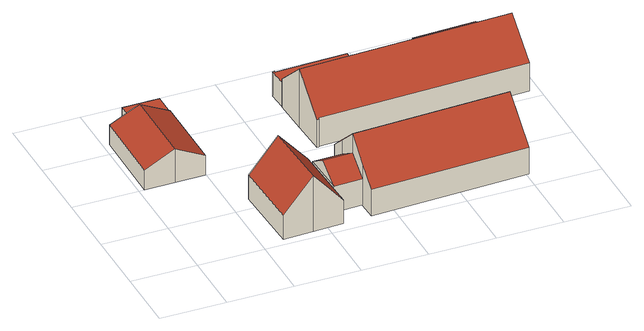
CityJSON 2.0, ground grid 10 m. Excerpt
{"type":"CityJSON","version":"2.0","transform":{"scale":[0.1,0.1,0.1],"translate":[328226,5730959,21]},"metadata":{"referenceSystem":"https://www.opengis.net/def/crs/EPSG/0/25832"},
"CityObjects":{
"building1":{"type":"Building","attributes":{"Geometrietyp2DReferenz":"3000","Gemeindeschluessel":"05170048","function":"31001_2720","roofType":"3100","measuredHeight":5.45},"address":[{"country":"Germany","locality":"Wesel","thoroughfareNumber":"15","thoroughfareName":"Böckersche Straße"}],"geometry":[{"type":"Solid","lod":"2","boundaries":[[[[0,1,2,3]],[[4,5,1,0]],[[6,7,5,4]],[[8,9,7,6]],[[10,11,9,8]],[[12,13,11,10]],[[3,2,13,12]],[[6,4,0,3,8]],[[12,10,8,3]],[[1,5,7,9,11,13,2]]]],"semantics":{"surfaces":[{"type":"WallSurface"},{"type":"RoofSurface"},{"type":"GroundSurface"}],"values":[[0,0,0,0,0,0,0,1,1,2]]}}]},
"building2":{"type":"Building","attributes":{"Geometrietyp2DReferenz":"3000","Gemeindeschluessel":"05170048","function":"31001_2463","roofType":"1000","measuredHeight":2.76},"address":[{"country":"Germany","locality":"Wesel","thoroughfareNumber":"15","thoroughfareName":"Böckersche Straße"}],"geometry":[{"type":"Solid","lod":"2","boundaries":[[[[14,15,16,17]],[[18,19,15,14]],[[20,21,19,18]],[[17,16,21,20]],[[18,14,17,20]],[[15,19,21,16]]]],"semantics":{"surfaces":[{"type":"WallSurface"},{"type":"RoofSurface"},{"type":"GroundSurface"}],"values":[[0,0,0,0,1,2]]}}]},
"building3":{"type":"Building","attributes":{"name":"Hükelshof","Geometrietyp2DReferenz":"3000","Gemeindeschluessel":"05170048","function":"31001_1210","roofType":"3100","measuredHeight":9.01},"address":[{"country":"Germany","locality":"Wesel","thoroughfareNumber":"15","thoroughfareName":"Böckersche Straße"}],"geometry":[{"type":"Solid","lod":"2","boundaries":[[[[22,23,24,25]],[[26,27,23,22]],[[28,29,27,26]],[[30,31,29,28]],[[32,33,31,30]],[[34,35,33,32]],[[36,37,35,34]],[[25,24,37,36]],[[25,36,34,32,30,22]],[[28,26,22,30]],[[23,27,29,31,33,35,37,24]]]],"semantics":{"surfaces":[{"type":"WallSurface"},{"type":"RoofSurface"},{"type":"GroundSurface"}],"values":[[0,0,0,0,0,0,0,0,1,1,2]]}}]},
"building4":{"type":"Building","attributes":{"Geometrietyp2DReferenz":"3000","Gemeindeschluessel":"05170048","function":"31001_2720","roofType":"3100","measuredHeight":6.35},"address":[{"country":"Germany","locality":"Wesel","thoroughfareNumber":"15","thoroughfareName":"Böckersche Straße"}],"geometry":[{"type":"Solid","lod":"2","boundaries":[[[[38,39,40,41]],[[42,43,39,38]],[[44,45,43,42]],[[41,40,45,44]],[[38,46,42]],[[44,47,41]],[[41,47,46,38]],[[42,46,47,44]],[[39,43,45,40]]]],"semantics":{"surfaces":[{"type":"WallSurface"},{"type":"RoofSurface"},{"type":"GroundSurface"}],"values":[[0,0,0,0,0,0,1,1,2]]}}]},
"building5":{"type":"Building","attributes":{"Geometrietyp2DReferenz":"3000","Gemeindeschluessel":"05170048","function":"31001_2720","roofType":"3100","measuredHeight":9.81},"address":[{"country":"Germany","locality":"Wesel","thoroughfareNumber":"15","thoroughfareName":"Böckersche Straße"}],"geometry":[{"type":"Solid","lod":"2","boundaries":[[[[48,49,50,51]],[[52,53,49,48]],[[54,55,53,52]],[[56,57,55,54]],[[58,59,57,56]],[[60,61,59,58]],[[62,63,61,60]],[[51,50,63,62]],[[51,62,60,58,48]],[[56,54,52,48,58]],[[49,53,55,57,59,61,63,50]]]],"semantics":{"surfaces":[{"type":"WallSurface"},{"type":"RoofSurface"},{"type":"GroundSurface"}],"values":[[0,0,0,0,0,0,0,0,1,1,2]]}}]},
"building6":{"type":"Building","attributes":{"Geometrietyp2DReferenz":"3000","Gemeindeschluessel":"05170048","function":"31001_2720","roofType":"1000","measuredHeight":3.9},"address":[{"country":"Germany","locality":"Wesel","thoroughfareNumber":"15","thoroughfareName":"Böckersche Straße"}],"geometry":[{"type":"Solid","lod":"2","boundaries":[[[[64,65,66,67]],[[68,69,65,64]],[[70,71,69,68]],[[72,73,71,70]],[[74,75,73,72]],[[67,66,75,74]],[[72,70,68,64,67,74]],[[65,69,71,73,75,66]]]],"semantics":{"surfaces":[{"type":"WallSurface"},{"type":"RoofSurface"},{"type":"GroundSurface"}],"values":[[0,0,0,0,0,0,1,2]]}}]},
"building7":{"type":"Building","attributes":{"Geometrietyp2DReferenz":"3000","Gemeindeschluessel":"05170048","function":"31001_2720","roofType":"3100","measuredHeight":9.45},"address":[{"country":"Germany","locality":"Wesel","thoroughfareNumber":"15","thoroughfareName":"Böckersche Straße"}],"geometry":[{"type":"Solid","lod":"2","boundaries":[[[[76,77,78,79]],[[80,81,77,76]],[[82,83,81,80]],[[84,85,83,82]],[[86,87,85,84]],[[88,89,87,86]],[[90,91,89,88]],[[92,93,91,90]],[[94,95,93,92]],[[96,97,95,94]],[[79,78,97,96]],[[90,88,86,84,82,80,92]],[[76,79,96,94,92,80]],[[77,81,83,85,87,89,91,93,95,97,78]]]],"semantics":{"surfaces":[{"type":"WallSurface"},{"type":"RoofSurface"},{"type":"GroundSurface"}],"values":[[0,0,0,0,0,0,0,0,0,0,0,1,1,2]]}}]},
"building8":{"type":"Building","attributes":{"Geometrietyp2DReferenz":"3000","Gemeindeschluessel":"05170048","function":"31001_2720","roofType":"2100","measuredHeight":4.32},"address":[{"country":"Germany","locality":"Wesel","thoroughfareNumber":"15","thoroughfareName":"Böckersche Straße"}],"geometry":[{"type":"Solid","lod":"2","boundaries":[[[[98,99,100,84]],[[101,102,99,98]],[[86,103,102,101]],[[84,100,103,86]],[[101,98,84,86]],[[99,102,103,100]]]],"semantics":{"surfaces":[{"type":"WallSurface"},{"type":"RoofSurface"},{"type":"GroundSurface"}],"values":[[0,0,0,0,1,2]]}}]},
"building9":{"type":"Building","attributes":{"Geometrietyp2DReferenz":"3000","Gemeindeschluessel":"05170048","function":"31001_2720","roofType":"2100","measuredHeight":4.14},"address":[{"country":"Germany","locality":"Wesel","thoroughfareNumber":"15","thoroughfareName":"Böckersche Straße"}],"geometry":[{"type":"Solid","lod":"2","boundaries":[[[[104,105,106,101]],[[107,108,105,104]],[[109,110,108,107]],[[111,112,110,109]],[[101,106,112,111]],[[109,107,104,101,111]],[[105,108,110,112,106]]]],"semantics":{"surfaces":[{"type":"WallSurface"},{"type":"RoofSurface"},{"type":"GroundSurface"}],"values":[[0,0,0,0,0,1,2]]}}]}
},
"vertices":[
[8,200,40],[8,200,8],[54,201,8],[54,201,62],[9,322,40],[9,322,8],[43,322,57],[43,322,8],[54,322,62],[54,322,8],[99,322,40],[99,322,8],[99,201,40],[99,201,8],
[99,358,38],[99,358,10],[43,358,10],[43,358,38],[99,322,38],[99,322,10],[43,322,38],[43,322,10],
[175,8,103],[175,8,13],[220,9,13],[220,9,52],[130,6,52],[130,6,13],[126,116,52],[126,116,13],[171,119,103],[171,119,13],[216,122,52],[216,122,13],[217,107,52],[217,107,13],[219,38,52],[219,38,13],
[219,38,56],[219,38,14],[262,40,14],[262,40,56],[217,107,56],[217,107,14],[262,108,56],[262,108,14],[218,73,78],[262,74,78],
[262,72,111],[262,72,13],[262,40,13],[262,40,81],[262,108,79],[262,108,13],[261,134,56],[261,134,13],[496,144,56],[496,144,13],[499,82,111],[499,82,13],[501,21,56],[501,21,13],[263,11,56],[263,11,13],
[259,334,55],[259,334,16],[256,333,16],[256,333,55],[259,332,55],[259,332,16],[367,335,55],[367,335,16],[368,308,55],[368,308,16],[257,304,55],[257,304,16],
[261,193,60],[261,193,15],[264,193,15],[264,193,60],[259,249,110],[259,249,15],[257,304,61],[257,304,15],[368,308,61],[368,308,15],[481,312,61],[481,312,15],[576,316,61],[576,316,15],[578,316,61],[578,316,15],[580,261,110],[580,261,15],[582,206,61],[582,206,15],[264,195,61],[264,195,15],
[367,335,46],[367,335,17],[368,308,17],[480,339,46],[480,339,17],[481,312,17],
[479,369,30],[479,369,18],[480,339,18],[574,373,30],[574,373,18],[576,316,60],[576,316,18],[481,312,60],[481,312,18]
]}
